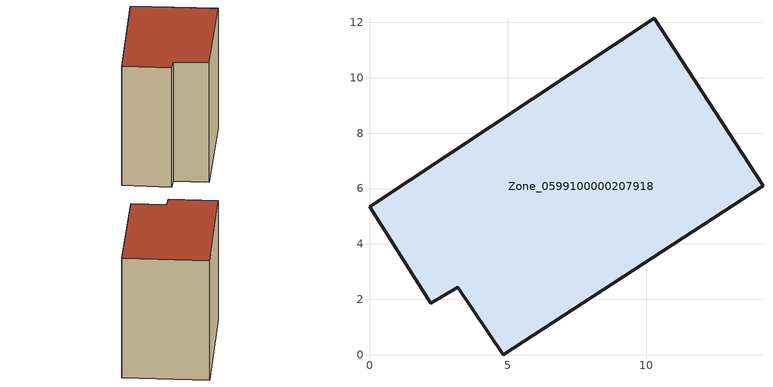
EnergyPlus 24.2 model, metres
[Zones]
Zone_0599100000207918
 floor ground (C_G): 3.19,2.44 2.22,1.85 0,5.34 10.28,12.15 14.21,6.1 4.83,0 z0
 wall outside (C_F): 10.28,12.15 0,5.34 2.22,1.85 3.19,2.44 4.83,0 14.21,6.1 10.28,12.15 z0:10.62
 roof outside (C_R): 4.83,0 14.21,6.1 10.28,12.15 0,5.34 2.22,1.85 3.19,2.44 z10.62
[BUILDING]
Pand.0599100000207918: North Axis=0; Terrain=City; Loads Convergence Tolerance Value=0.04; Temperature Convergence Tolerance Value=0.4; Solar Distribution=FullExterior; Maximum Number of Warmup Days=25; Minimum Number of Warmup Days=1
[Site:Location]
Rotterdam.The.Hague.AP_ZH_NLD Design_Conditions: Latitude=51.96; Longitude=4.45; Time Zone=1; Elevation=-4.5
[SITE:GROUNDTEMPERATURE:BUILDINGSURFACE]
18, 18, 18, 18, 18, 18, 18, 18, 18, 18, 18, 18
[MATERIAL] Thermal Absorptance=0.9; Solar Absorptance=0.7; Visible Absorptance=0.7
Name | Roughness | Thickness | Conductivity | Density | Specific Heat
G.TI.1946 | MediumSmooth | 0.15 | 1 | 540 | 1210
F.TI.1946 | Rough | 0.3 | 0.857143 | 1920 | 840
R.TI.1946 | MediumRough | 0.2 | 0.1 | 1500 | 1000
[CONSTRUCTION]
C_G: G.TI.1946
C_F: F.TI.1946
C_R: R.TI.1946
[ZONE]
Zone_0599100000207918: Type=1; Multiplier=1; Ceiling Height=Autocalculate; Volume=Autocalculate; Floor Area=autocalculate; Part of Total Floor Area=Yes
[ZONEINFILTRATION:DESIGNFLOWRATE]
Infil_Zone_0599100000207918: Zone or ZoneList or Space or SpaceList=Zone_0599100000207918; Schedule=AlwaysOn; Design Flow Rate Calculation Method=Flow/Area; Flow Rate per Floor Area=0.003; Constant Term Coefficient=1; Temperature Term Coefficient=0; Velocity Term Coefficient=0; Velocity Squared Term Coefficient=0
[HVACTEMPLATE:ZONE:IDEALLOADSAIRSYSTEM]
Zone_0599100000207918: Maximum Heating Supply Air Temperature=50; Minimum Cooling Supply Air Temperature=13; Maximum Heating Supply Air Humidity Ratio=0.0156; Minimum Cooling Supply Air Humidity Ratio=0.0077; Heating Limit=NoLimit; Cooling Limit=NoLimit; Dehumidification Control Type=ConstantSensibleHeatRatio; Cooling Sensible Heat Ratio=0.7; Dehumidification Setpoint=60; Humidification Control Type=None; Humidification Setpoint=30; Outdoor Air Method=None; Outdoor Air Flow Rate per Person=0.00944; Outdoor Air Flow Rate per Zone Floor Area=0; Outdoor Air Flow Rate per Zone=0; Demand Controlled Ventilation Type=None; Outdoor Air Economizer Type=NoEconomizer; Heat Recovery Type=None; Sensible Heat Recovery Effectiveness=0.7; Latent Heat Recovery Effectiveness=0.65
[ZONECONTROL:THERMOSTAT]
ThermostatControl_Zone_0599100000207918: Zone or ZoneList=Zone_0599100000207918; Control Type Schedule=DualSetpointControlType; Control 1=Thermostat_Zone_0599100000207918; Temperature Difference Between Cutout And Setpoint=0
[THERMOSTATSETPOINT:DUALSETPOINT]
Thermostat_Zone_0599100000207918: Heating Setpoint Temperature Schedule=HeatingSetpoint_Zone_0599100000207918; Cooling Setpoint Temperature Schedule=CoolingSetpoint_Zone_0599100000207918
[SCHEDULE:COMPACT]
HeatingSetpoint_Zone_0599100000207918: Through: 12/31, For: AllDays, Until: 24:00, 21
CoolingSetpoint_Zone_0599100000207918: Through: 12/31, For: AllDays, Until: 24:00, 24
DualSetpointControlType: Through: 12/31, For: AllDays, Until: 24:00, 4
AlwaysOn: Through: 12/31, For: AllDays, Until: 24:00, 1
